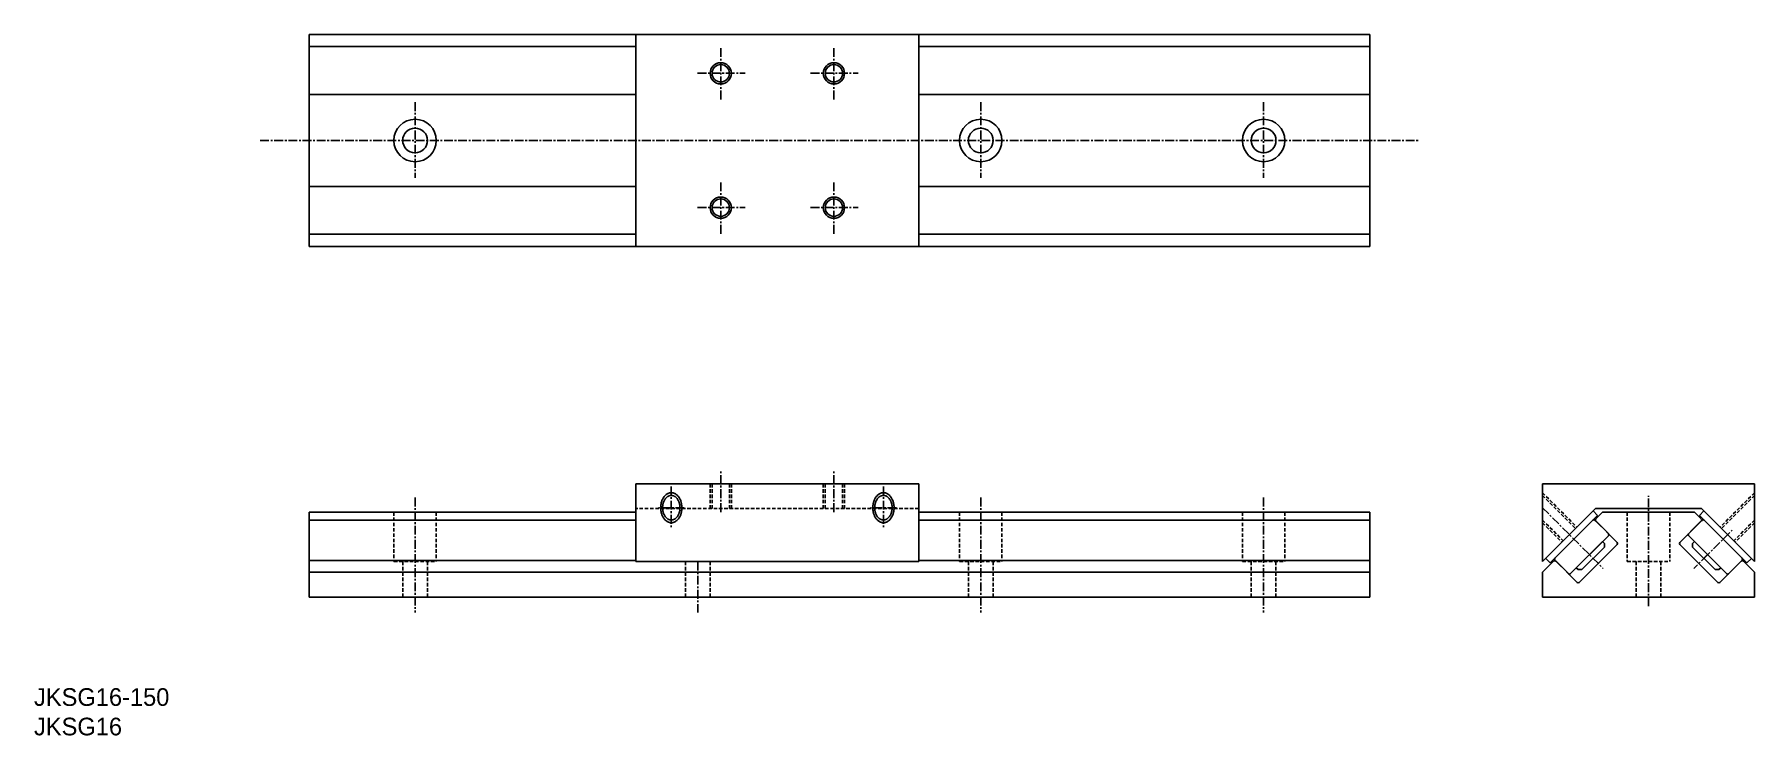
# Model space of a CAD drawing. Extents: x 172 to 415, y 132 to 231.
import ezdxf

# ---------------------------------------------------------------- set-up
doc = ezdxf.new("R2010")
doc.units = 0
doc.linetypes.add('CENTER', pattern=[2, 1.25, -0.25, 0.25, -0.25])
doc.linetypes.add('DASHED', pattern=[0.75, 0.5, -0.25])
doc.layers.get('0').update_dxf_attribs({"linetype": 'CONTINUOUS'})
doc.layers.add('CENTER', color=1, linetype='CENTER')

msp = doc.modelspace()

# ---------------------------------------------------------------- linework, layer by layer
at = {"color": 7, "linetype": 'CONTINUOUS'}
for p, q in [((210.86, 230.75), (360.86, 230.75)), ((210.86, 230.75), (210.86, 200.75)), ((210.86, 229.02), (257.09, 229.02)), ((257.09, 200.75), (257.09, 230.75)), ((297.09, 200.75), (297.09, 230.75)), ((297.09, 229.02), (360.86, 229.02)), ((360.86, 230.75), (360.86, 200.75)), ((210.86, 222.25), (257.09, 222.25)), ((297.09, 222.25), (360.86, 222.25)), ((210.86, 209.25), (257.09, 209.25)), ((297.09, 209.25), (360.86, 209.25)), ((210.86, 202.48), (257.09, 202.48)), ((297.09, 202.48), (360.86, 202.48)), ((210.86, 200.75), (360.86, 200.75)), ((297.09, 167.18), (257.09, 167.18)), ((257.09, 167.18), (257.09, 156.18)), ((297.09, 167.18), (297.09, 156.18)), ((385.29, 167.18), (415.29, 167.18)), ((385.29, 167.18), (385.29, 156.18)), ((415.29, 167.18), (415.29, 156.18)), ((210.86, 163.18), (210.86, 151.18)), ((210.86, 163.18), (257.09, 163.18)), ((297.09, 163.18), (360.86, 163.18)), ((360.86, 163.18), (360.86, 151.18)), ((385.29, 156.18), (392.79, 163.68)), ((392.46, 163.35), (393.1, 162.72)), ((392.79, 163.68), (407.79, 163.68)), ((392.82, 162.22), (393.73, 163.13)), ((393.88, 163.18), (406.71, 163.18)), ((407.76, 162.22), (406.85, 163.13)), ((408.12, 163.35), (407.49, 162.72)), ((415.29, 156.18), (407.79, 163.68)), ((257.09, 162.07), (210.86, 162.07)), ((360.86, 162.07), (297.09, 162.07)), ((393.1, 162.72), (386.38, 156)), ((392.71, 162.05), (394.66, 160.1)), ((392.82, 161.93), (395.86, 158.89)), ((407.76, 161.93), (404.72, 158.89)), ((407.88, 162.05), (405.93, 160.1)), ((407.49, 162.72), (414.21, 156)), ((408.16, 162.05), (408.25, 161.95)), ((389.21, 154.44), (394.66, 159.89)), ((393.79, 159.02), (390.08, 155.31)), ((390.49, 153.23), (395.86, 158.61)), ((394.05, 158.23), (390.87, 155.05)), ((393.79, 159.02), (394.05, 158.76)), ((394.05, 158.23), (394.05, 158.76)), ((410.1, 153.23), (404.72, 158.61)), ((411.38, 154.44), (405.93, 159.89)), ((406.8, 159.02), (406.53, 158.76)), ((406.53, 158.23), (406.53, 158.76)), ((406.53, 158.23), (409.71, 155.05)), ((406.8, 159.02), (410.51, 155.31)), ((257.09, 156.33), (210.86, 156.33)), ((297.09, 156.18), (257.09, 156.18)), ((360.86, 156.33), (297.09, 156.33)), ((385.29, 154.68), (386.88, 156.28)), ((385.75, 156.64), (386.38, 156)), ((387.05, 156.39), (389, 154.44)), ((387.17, 156.28), (390.21, 153.23)), ((413.42, 156.28), (410.38, 153.23)), ((413.53, 156.39), (411.59, 154.44)), ((415.29, 154.68), (413.7, 156.28)), ((414.84, 156.64), (414.21, 156)), ((360.86, 154.68), (210.86, 154.68)), ((385.29, 151.18), (385.29, 154.68)), ((390.08, 155.31), (390.34, 155.05)), ((390.87, 155.05), (390.34, 155.05)), ((409.71, 155.05), (410.25, 155.05)), ((410.51, 155.31), (410.25, 155.05)), ((415.29, 151.18), (415.29, 154.68)), ((210.86, 151.18), (360.86, 151.18)), ((385.29, 151.18), (415.29, 151.18))]:
    msp.add_line(p, q, dxfattribs=at)
at = {"color": 3, "linetype": 'DASHED'}
for p, q in [((267.59, 167.18), (267.59, 163.68)), ((267.86, 167.18), (267.86, 163.68)), ((270.32, 167.18), (270.32, 163.68)), ((270.59, 167.18), (270.59, 163.68)), ((283.59, 167.18), (283.59, 163.68)), ((283.86, 167.18), (283.86, 163.68)), ((286.32, 167.18), (286.32, 163.68)), ((286.59, 167.18), (286.59, 163.68)), ((385.29, 165.93), (390.17, 161.06)), ((385.29, 165.54), (389.97, 160.86)), ((415.29, 165.93), (410.42, 161.06)), ((415.29, 165.54), (410.61, 160.86)), ((222.86, 163.18), (222.86, 156.18)), ((228.86, 163.18), (228.86, 156.18)), ((297.09, 163.68), (257.09, 163.68)), ((302.86, 163.18), (302.86, 156.18)), ((308.86, 163.18), (308.86, 156.18)), ((342.86, 163.18), (342.86, 156.18)), ((348.86, 163.18), (348.86, 156.18)), ((397.29, 163.18), (397.29, 156.18)), ((403.29, 163.18), (403.29, 156.18)), ((385.29, 162.07), (388.24, 159.13)), ((385.29, 161.68), (388.04, 158.93)), ((415.29, 162.07), (412.35, 159.13)), ((415.29, 161.68), (412.54, 158.93)), ((222.86, 156.18), (228.86, 156.18)), ((224.11, 156.18), (224.11, 151.18)), ((227.61, 156.18), (227.61, 151.18)), ((262.86, 156.18), (268.86, 156.18)), ((264.11, 156.18), (264.11, 151.18)), ((267.61, 156.18), (267.61, 151.18)), ((302.86, 156.18), (308.86, 156.18)), ((304.11, 156.18), (304.11, 151.18)), ((307.61, 156.18), (307.61, 151.18)), ((342.86, 156.18), (348.86, 156.18)), ((344.11, 156.18), (344.11, 151.18)), ((347.61, 156.18), (347.61, 151.18)), ((397.29, 156.18), (403.29, 156.18)), ((398.54, 156.18), (398.54, 151.18)), ((402.04, 156.18), (402.04, 151.18))]:
    msp.add_line(p, q, dxfattribs=at)
at = {"color": 3}
for points in [[(262.09, 165.93, 0), (262.02, 165.93, 0), (261.95, 165.92, 0), (261.87, 165.91, 0), (261.8, 165.89, 0), (261.73, 165.86, 0), (261.66, 165.84, 0), (261.59, 165.8, 0), (261.52, 165.77, 0), (261.45, 165.72, 0), (261.39, 165.68, 0), (261.32, 165.63, 0), (261.26, 165.57, 0), (261.2, 165.51, 0), (261.14, 165.45, 0), (261.09, 165.38, 0), (261.03, 165.31, 0), (260.98, 165.23, 0), (260.93, 165.15, 0), (260.89, 165.07, 0), (260.85, 164.99, 0), (260.81, 164.9, 0), (260.77, 164.81, 0), (260.74, 164.71, 0), (260.71, 164.62, 0), (260.68, 164.52, 0), (260.66, 164.42, 0), (260.64, 164.32, 0), (260.62, 164.22, 0), (260.61, 164.12, 0), (260.6, 164.01, 0), (260.6, 163.91, 0), (260.59, 163.81, 0), (260.6, 163.7, 0), (260.6, 163.6, 0), (260.61, 163.5, 0), (260.62, 163.39, 0), (260.64, 163.29, 0), (260.66, 163.19, 0), (260.68, 163.09, 0), (260.71, 162.99, 0), (260.74, 162.9, 0), (260.77, 162.81, 0), (260.81, 162.72, 0), (260.85, 162.63, 0), (260.89, 162.54, 0), (260.93, 162.46, 0), (260.98, 162.38, 0), (261.03, 162.31, 0), (261.09, 162.23, 0), (261.14, 162.17, 0), (261.2, 162.1, 0), (261.26, 162.04, 0), (261.32, 161.99, 0), (261.39, 161.94, 0), (261.45, 161.89, 0), (261.52, 161.85, 0), (261.59, 161.81, 0), (261.66, 161.78, 0), (261.73, 161.75, 0), (261.8, 161.72, 0), (261.87, 161.71, 0), (261.95, 161.69, 0), (262.02, 161.69, 0), (262.09, 161.68, 0), (262.17, 161.69, 0), (262.24, 161.69, 0), (262.31, 161.71, 0), (262.39, 161.72, 0), (262.46, 161.75, 0), (262.53, 161.78, 0), (262.6, 161.81, 0), (262.67, 161.85, 0), (262.74, 161.89, 0), (262.8, 161.94, 0), (262.86, 161.99, 0), (262.93, 162.04, 0), (262.99, 162.1, 0), (263.05, 162.17, 0), (263.1, 162.23, 0), (263.15, 162.31, 0), (263.2, 162.38, 0), (263.25, 162.46, 0), (263.3, 162.54, 0), (263.34, 162.63, 0), (263.38, 162.72, 0), (263.42, 162.81, 0), (263.45, 162.9, 0), (263.48, 162.99, 0), (263.51, 163.09, 0), (263.53, 163.19, 0), (263.55, 163.29, 0), (263.56, 163.39, 0), (263.58, 163.5, 0), (263.59, 163.6, 0), (263.59, 163.7, 0), (263.59, 163.81, 0), (263.59, 163.91, 0), (263.59, 164.01, 0), (263.58, 164.12, 0), (263.56, 164.22, 0), (263.55, 164.32, 0), (263.53, 164.42, 0), (263.51, 164.52, 0), (263.48, 164.62, 0), (263.45, 164.71, 0), (263.42, 164.81, 0), (263.38, 164.9, 0), (263.34, 164.99, 0), (263.3, 165.07, 0), (263.25, 165.15, 0), (263.2, 165.23, 0), (263.15, 165.31, 0), (263.1, 165.38, 0), (263.05, 165.45, 0), (262.99, 165.51, 0), (262.93, 165.57, 0), (262.86, 165.63, 0), (262.8, 165.68, 0), (262.74, 165.72, 0), (262.67, 165.77, 0), (262.6, 165.8, 0), (262.53, 165.84, 0), (262.46, 165.86, 0), (262.39, 165.89, 0), (262.31, 165.91, 0), (262.24, 165.92, 0), (262.17, 165.93, 0), (262.09, 165.93, 0)], [(292.09, 165.93, 0), (292.02, 165.93, 0), (291.95, 165.92, 0), (291.87, 165.91, 0), (291.8, 165.89, 0), (291.73, 165.86, 0), (291.66, 165.84, 0), (291.59, 165.8, 0), (291.52, 165.77, 0), (291.45, 165.72, 0), (291.39, 165.68, 0), (291.32, 165.63, 0), (291.26, 165.57, 0), (291.2, 165.51, 0), (291.14, 165.45, 0), (291.09, 165.38, 0), (291.03, 165.31, 0), (290.98, 165.23, 0), (290.93, 165.15, 0), (290.89, 165.07, 0), (290.85, 164.99, 0), (290.81, 164.9, 0), (290.77, 164.81, 0), (290.74, 164.71, 0), (290.71, 164.62, 0), (290.68, 164.52, 0), (290.66, 164.42, 0), (290.64, 164.32, 0), (290.62, 164.22, 0), (290.61, 164.12, 0), (290.6, 164.01, 0), (290.6, 163.91, 0), (290.59, 163.81, 0), (290.6, 163.7, 0), (290.6, 163.6, 0), (290.61, 163.5, 0), (290.62, 163.39, 0), (290.64, 163.29, 0), (290.66, 163.19, 0), (290.68, 163.09, 0), (290.71, 162.99, 0), (290.74, 162.9, 0), (290.77, 162.81, 0), (290.81, 162.72, 0), (290.85, 162.63, 0), (290.89, 162.54, 0), (290.93, 162.46, 0), (290.98, 162.38, 0), (291.03, 162.31, 0), (291.09, 162.23, 0), (291.14, 162.17, 0), (291.2, 162.1, 0), (291.26, 162.04, 0), (291.32, 161.99, 0), (291.39, 161.94, 0), (291.45, 161.89, 0), (291.52, 161.85, 0), (291.59, 161.81, 0), (291.66, 161.78, 0), (291.73, 161.75, 0), (291.8, 161.72, 0), (291.87, 161.71, 0), (291.95, 161.69, 0), (292.02, 161.69, 0), (292.09, 161.68, 0), (292.17, 161.69, 0), (292.24, 161.69, 0), (292.31, 161.71, 0), (292.39, 161.72, 0), (292.46, 161.75, 0), (292.53, 161.78, 0), (292.6, 161.81, 0), (292.67, 161.85, 0), (292.74, 161.89, 0), (292.8, 161.94, 0), (292.87, 161.99, 0), (292.93, 162.04, 0), (292.99, 162.1, 0), (293.05, 162.17, 0), (293.1, 162.23, 0), (293.15, 162.31, 0), (293.2, 162.38, 0), (293.25, 162.46, 0), (293.3, 162.54, 0), (293.34, 162.63, 0), (293.38, 162.72, 0), (293.42, 162.81, 0), (293.45, 162.9, 0), (293.48, 162.99, 0), (293.51, 163.09, 0), (293.53, 163.19, 0), (293.55, 163.29, 0), (293.56, 163.39, 0), (293.58, 163.5, 0), (293.59, 163.6, 0), (293.59, 163.7, 0), (293.59, 163.81, 0), (293.59, 163.91, 0), (293.59, 164.01, 0), (293.58, 164.12, 0), (293.56, 164.22, 0), (293.55, 164.32, 0), (293.53, 164.42, 0), (293.51, 164.52, 0), (293.48, 164.62, 0), (293.45, 164.71, 0), (293.42, 164.81, 0), (293.38, 164.9, 0), (293.34, 164.99, 0), (293.3, 165.07, 0), (293.25, 165.15, 0), (293.2, 165.23, 0), (293.15, 165.31, 0), (293.1, 165.38, 0), (293.05, 165.45, 0), (292.99, 165.51, 0), (292.93, 165.57, 0), (292.87, 165.63, 0), (292.8, 165.68, 0), (292.74, 165.72, 0), (292.67, 165.77, 0), (292.6, 165.8, 0), (292.53, 165.84, 0), (292.46, 165.86, 0), (292.39, 165.89, 0), (292.31, 165.91, 0), (292.24, 165.92, 0), (292.17, 165.93, 0), (292.09, 165.93, 0)]]:
    msp.add_polyline3d(points, dxfattribs=at)
at = {"color": 7, "linetype": 'CONTINUOUS'}
for points in [[(262.09, 165.54, 0), (262.03, 165.54, 0), (261.97, 165.54, 0), (261.91, 165.53, 0), (261.85, 165.51, 0), (261.79, 165.49, 0), (261.74, 165.47, 0), (261.68, 165.44, 0), (261.62, 165.41, 0), (261.57, 165.38, 0), (261.51, 165.34, 0), (261.46, 165.3, 0), (261.41, 165.25, 0), (261.36, 165.2, 0), (261.31, 165.15, 0), (261.27, 165.09, 0), (261.23, 165.04, 0), (261.18, 164.97, 0), (261.14, 164.91, 0), (261.11, 164.84, 0), (261.07, 164.77, 0), (261.04, 164.7, 0), (261.01, 164.63, 0), (260.98, 164.55, 0), (260.96, 164.47, 0), (260.94, 164.39, 0), (260.92, 164.31, 0), (260.9, 164.23, 0), (260.89, 164.15, 0), (260.88, 164.06, 0), (260.87, 163.98, 0), (260.87, 163.89, 0), (260.86, 163.81, 0), (260.87, 163.72, 0), (260.87, 163.64, 0), (260.88, 163.55, 0), (260.89, 163.47, 0), (260.9, 163.38, 0), (260.92, 163.3, 0), (260.94, 163.22, 0), (260.96, 163.14, 0), (260.98, 163.06, 0), (261.01, 162.99, 0), (261.04, 162.91, 0), (261.07, 162.84, 0), (261.11, 162.77, 0), (261.14, 162.7, 0), (261.18, 162.64, 0), (261.23, 162.58, 0), (261.27, 162.52, 0), (261.31, 162.46, 0), (261.36, 162.41, 0), (261.41, 162.36, 0), (261.46, 162.31, 0), (261.51, 162.27, 0), (261.57, 162.23, 0), (261.62, 162.2, 0), (261.68, 162.17, 0), (261.74, 162.14, 0), (261.79, 162.12, 0), (261.85, 162.1, 0), (261.91, 162.09, 0), (261.97, 162.08, 0), (262.03, 162.07, 0), (262.09, 162.07, 0), (262.15, 162.07, 0), (262.21, 162.08, 0), (262.27, 162.09, 0), (262.33, 162.1, 0), (262.39, 162.12, 0), (262.45, 162.14, 0), (262.51, 162.17, 0), (262.56, 162.2, 0), (262.62, 162.23, 0), (262.67, 162.27, 0), (262.73, 162.31, 0), (262.78, 162.36, 0), (262.83, 162.41, 0), (262.87, 162.46, 0), (262.92, 162.52, 0), (262.96, 162.58, 0), (263, 162.64, 0), (263.04, 162.7, 0), (263.08, 162.77, 0), (263.12, 162.84, 0), (263.15, 162.91, 0), (263.18, 162.99, 0), (263.2, 163.06, 0), (263.23, 163.14, 0), (263.25, 163.22, 0), (263.27, 163.3, 0), (263.29, 163.38, 0), (263.3, 163.47, 0), (263.31, 163.55, 0), (263.32, 163.64, 0), (263.32, 163.72, 0), (263.32, 163.81, 0), (263.32, 163.89, 0), (263.32, 163.98, 0), (263.31, 164.06, 0), (263.3, 164.15, 0), (263.29, 164.23, 0), (263.27, 164.31, 0), (263.25, 164.39, 0), (263.23, 164.47, 0), (263.2, 164.55, 0), (263.18, 164.63, 0), (263.15, 164.7, 0), (263.12, 164.77, 0), (263.08, 164.84, 0), (263.04, 164.91, 0), (263, 164.97, 0), (262.96, 165.04, 0), (262.92, 165.09, 0), (262.87, 165.15, 0), (262.83, 165.2, 0), (262.78, 165.25, 0), (262.73, 165.3, 0), (262.67, 165.34, 0), (262.62, 165.38, 0), (262.56, 165.41, 0), (262.51, 165.44, 0), (262.45, 165.47, 0), (262.39, 165.49, 0), (262.33, 165.51, 0), (262.27, 165.53, 0), (262.21, 165.54, 0), (262.15, 165.54, 0), (262.09, 165.54, 0)], [(292.09, 165.54, 0), (292.03, 165.54, 0), (291.97, 165.54, 0), (291.91, 165.53, 0), (291.85, 165.51, 0), (291.8, 165.49, 0), (291.74, 165.47, 0), (291.68, 165.44, 0), (291.62, 165.41, 0), (291.57, 165.38, 0), (291.51, 165.34, 0), (291.46, 165.3, 0), (291.41, 165.25, 0), (291.36, 165.2, 0), (291.31, 165.15, 0), (291.27, 165.09, 0), (291.23, 165.04, 0), (291.18, 164.97, 0), (291.14, 164.91, 0), (291.11, 164.84, 0), (291.07, 164.77, 0), (291.04, 164.7, 0), (291.01, 164.63, 0), (290.98, 164.55, 0), (290.96, 164.47, 0), (290.94, 164.39, 0), (290.92, 164.31, 0), (290.9, 164.23, 0), (290.89, 164.15, 0), (290.88, 164.06, 0), (290.87, 163.98, 0), (290.87, 163.89, 0), (290.86, 163.81, 0), (290.87, 163.72, 0), (290.87, 163.64, 0), (290.88, 163.55, 0), (290.89, 163.47, 0), (290.9, 163.38, 0), (290.92, 163.3, 0), (290.94, 163.22, 0), (290.96, 163.14, 0), (290.98, 163.06, 0), (291.01, 162.99, 0), (291.04, 162.91, 0), (291.07, 162.84, 0), (291.11, 162.77, 0), (291.14, 162.7, 0), (291.18, 162.64, 0), (291.23, 162.58, 0), (291.27, 162.52, 0), (291.31, 162.46, 0), (291.36, 162.41, 0), (291.41, 162.36, 0), (291.46, 162.31, 0), (291.51, 162.27, 0), (291.57, 162.23, 0), (291.62, 162.2, 0), (291.68, 162.17, 0), (291.74, 162.14, 0), (291.8, 162.12, 0), (291.85, 162.1, 0), (291.91, 162.09, 0), (291.97, 162.08, 0), (292.03, 162.07, 0), (292.09, 162.07, 0), (292.15, 162.07, 0), (292.21, 162.08, 0), (292.27, 162.09, 0), (292.33, 162.1, 0), (292.39, 162.12, 0), (292.45, 162.14, 0), (292.51, 162.17, 0), (292.56, 162.2, 0), (292.62, 162.23, 0), (292.67, 162.27, 0), (292.73, 162.31, 0), (292.78, 162.36, 0), (292.83, 162.41, 0), (292.87, 162.46, 0), (292.92, 162.52, 0), (292.96, 162.58, 0), (293, 162.64, 0), (293.04, 162.7, 0), (293.08, 162.77, 0), (293.12, 162.84, 0), (293.15, 162.91, 0), (293.18, 162.99, 0), (293.2, 163.06, 0), (293.23, 163.14, 0), (293.25, 163.22, 0), (293.27, 163.3, 0), (293.29, 163.38, 0), (293.3, 163.47, 0), (293.31, 163.55, 0), (293.32, 163.64, 0), (293.32, 163.72, 0), (293.32, 163.81, 0), (293.32, 163.89, 0), (293.32, 163.98, 0), (293.31, 164.06, 0), (293.3, 164.15, 0), (293.29, 164.23, 0), (293.27, 164.31, 0), (293.25, 164.39, 0), (293.23, 164.47, 0), (293.2, 164.55, 0), (293.18, 164.63, 0), (293.15, 164.7, 0), (293.12, 164.77, 0), (293.08, 164.84, 0), (293.04, 164.91, 0), (293, 164.97, 0), (292.96, 165.04, 0), (292.92, 165.09, 0), (292.87, 165.15, 0), (292.83, 165.2, 0), (292.78, 165.25, 0), (292.73, 165.3, 0), (292.67, 165.34, 0), (292.62, 165.38, 0), (292.56, 165.41, 0), (292.51, 165.44, 0), (292.45, 165.47, 0), (292.39, 165.49, 0), (292.33, 165.51, 0), (292.27, 165.53, 0), (292.21, 165.54, 0), (292.15, 165.54, 0), (292.09, 165.54, 0)]]:
    msp.add_polyline3d(points, dxfattribs=at)
at = {"color": 3}
for centre in [(269.09, 225.25), (285.09, 225.25), (269.09, 206.25), (285.09, 206.25)]:
    msp.add_circle(centre, 1.5, dxfattribs=at)
at = {"color": 7, "linetype": 'CONTINUOUS'}
for centre, radius in [((269.09, 225.25), 1.23), ((285.09, 225.25), 1.23), ((225.86, 215.75), 3), ((225.86, 215.75), 1.75), ((305.86, 215.75), 3), ((305.86, 215.75), 1.75), ((345.86, 215.75), 3), ((345.86, 215.75), 1.75), ((269.09, 206.25), 1.23), ((285.09, 206.25), 1.23)]:
    msp.add_circle(centre, radius, dxfattribs=at)
for centre, radius, start, end in [((393.88, 162.98), 0.2, 90, 135), ((406.71, 162.98), 0.2, 45, 90), ((392.57, 161.9), 0.2, 45, 135), ((392.97, 162.07), 0.2, 135, 225), ((407.62, 162.07), 0.2, 315, 45), ((408.02, 161.9), 0.2, 45, 135), ((394.55, 160), 0.15, 315, 45), ((395.72, 158.75), 0.2, 315, 45), ((404.86, 158.75), 0.2, 135, 225), ((406.04, 160), 0.15, 135, 225), ((387.03, 156.13), 0.2, 45, 135), ((387.2, 156.53), 0.2, 135, 225), ((413.56, 156.13), 0.2, 45, 135), ((413.39, 156.53), 0.2, 315, 45), ((389.1, 154.55), 0.15, 225, 315), ((411.48, 154.55), 0.15, 225, 315), ((390.35, 153.38), 0.2, 225, 315), ((410.24, 153.38), 0.2, 225, 315)]:
    msp.add_arc(centre, radius, start, end, dxfattribs=at)
at = {"layer": 'CENTER', "color": 1, "linetype": 'CENTER'}
for p, q in [((269.09, 221.56), (269.09, 229)), ((285.09, 221.56), (285.09, 229)), ((265.8, 225.25), (272.52, 225.25)), ((281.8, 225.25), (288.52, 225.25)), ((225.86, 221.15), (225.86, 210.45)), ((305.86, 221.15), (305.86, 210.45)), ((345.86, 221.15), (345.86, 210.45)), ((203.95, 215.75), (367.87, 215.75)), ((269.09, 202.56), (269.09, 210)), ((285.09, 202.56), (285.09, 210)), ((265.8, 206.25), (272.52, 206.25)), ((281.8, 206.25), (288.52, 206.25)), ((269.09, 163.18), (269.09, 169.18)), ((285.09, 163.18), (285.09, 169.18)), ((262.09, 166.8), (262.09, 160.84)), ((292.09, 166.8), (292.09, 160.84)), ((400.29, 149.87), (400.29, 165.47)), ((225.86, 165.25), (225.86, 149)), ((263.93, 163.81), (260.27, 163.81)), ((293.93, 163.81), (290.27, 163.81)), ((305.86, 165.25), (305.86, 149)), ((345.86, 165.25), (345.86, 149)), ((385.29, 163.81), (393.9, 155.2)), ((408.08, 156.6), (412.1, 160.62)), ((265.86, 156.18), (265.86, 149)), ((408.65, 157.17), (406.69, 155.2))]:
    msp.add_line(p, q, dxfattribs=at)

# ---------------------------------------------------------------- texts
at = {"color": 7, "linetype": 'CONTINUOUS'}
for s, p in [('JKSG16-150', (171.97, 135.78)), ('JKSG16', (171.97, 131.61))]:
    msp.add_text(s, height=2.5, dxfattribs=at).set_placement(p)

doc.saveas('drawing.dxf')
